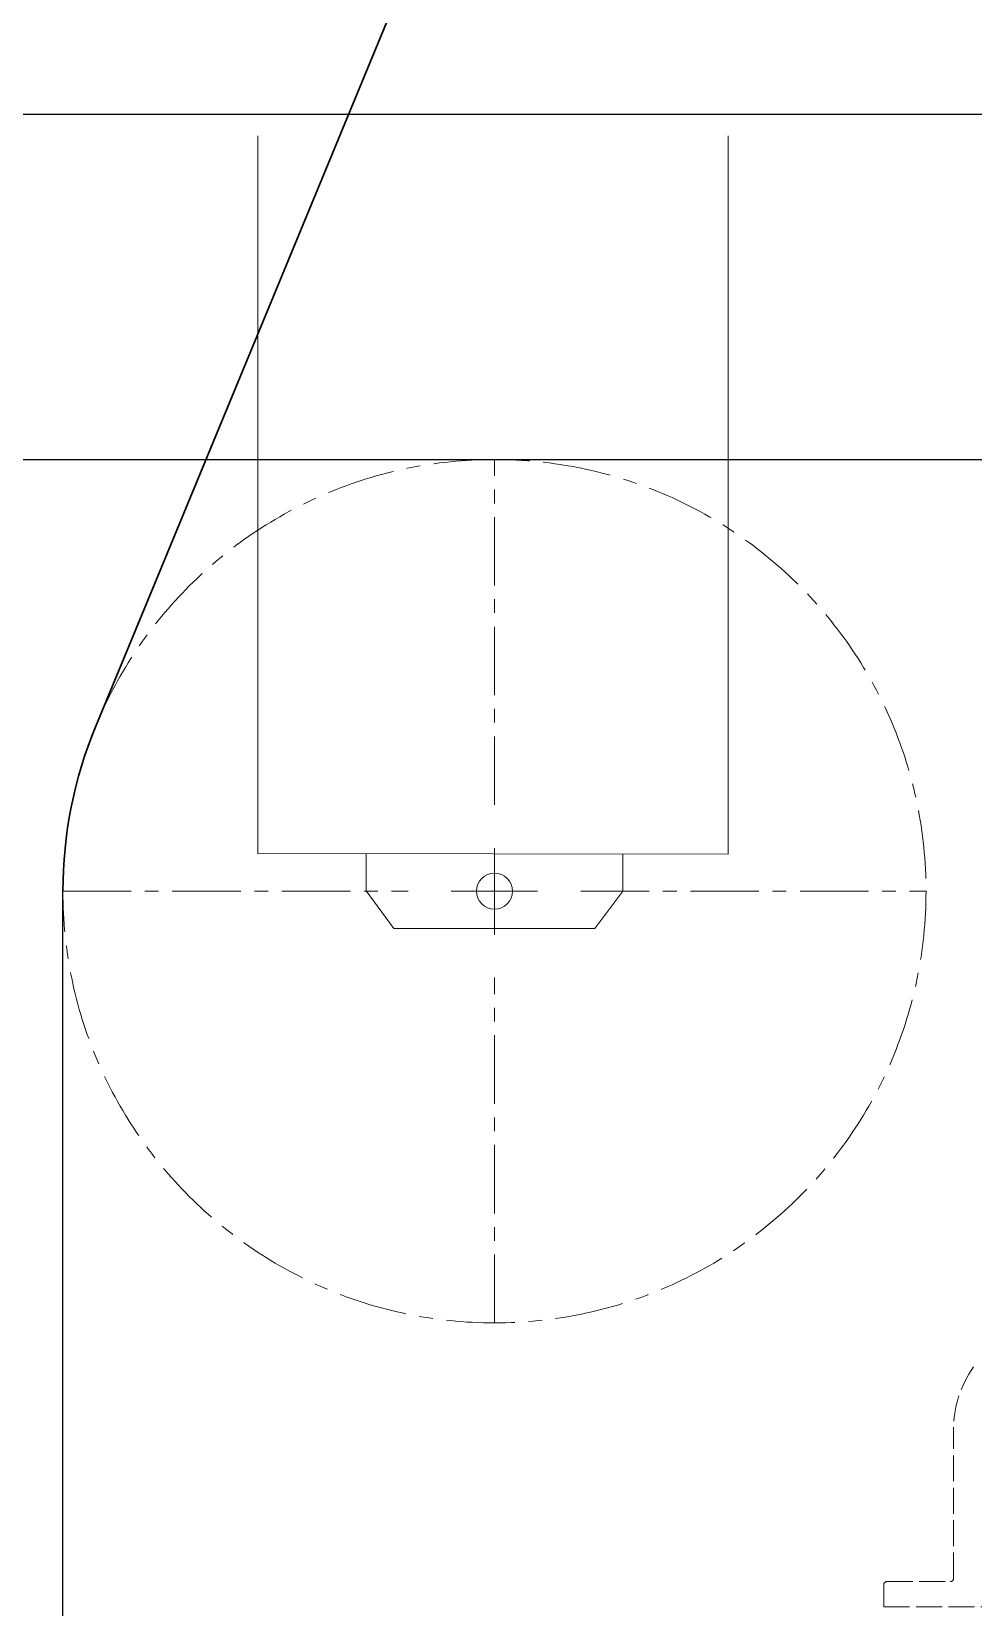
# Model space of a CAD drawing. Header units: millimetres. Extents: x -665 to 1025117, y -27997 to 4210.
# Drawn here: x 1761 to 2198, y -7995 to -7264 of the extents above; entities that cross this region are included whole.
import ezdxf

# ---------------------------------------------------------------- set-up
doc = ezdxf.new("R2010")
doc.units = ezdxf.units.MM
doc.linetypes.add('$1$CENTER', pattern=[50.8, 31.75, -6.35, 6.35, -6.35])
doc.linetypes.add('$2$ACAD_ISO02W100', pattern=[15, 12, -3])
for name, color, linetype, lineweight in [('$1$Car', 3, 'Continuous', 18), ('$1$CL', 2, '$1$CENTER', 0), ('$2$DL', 8, '$2$ACAD_ISO02W100', 0)]:
    doc.layers.add(name, color=color, linetype=linetype, lineweight=lineweight)
doc.layers.add('AA_Rope', color=7, linetype='Continuous')

# ---------------------------------------------------------------- blocks, each defined once
blk = doc.blocks.new('*U36')
at = {"layer": '$1$CL', "color": 0, "transparency": 16777216}
for p, q in [((0, 40), (0, 200.12)), ((-200.12, 0), (-40, 0)), ((40, 0), (200.12, 0)), ((0, -200.12), (0, -40))]:
    blk.add_line(p, q, dxfattribs=at)
at = {"layer": '$1$CL', "color": 0, "linetype": 'Continuous', "transparency": 16777216}
for p, q in [((0, -20), (0, 20)), ((-20, 0), (20, 0))]:
    blk.add_line(p, q, dxfattribs=at)

msp = doc.modelspace()

# ---------------------------------------------------------------- linework, layer by layer
at = {"layer": '$1$Car', "ltscale": 4}
for p, q in [((1865.969, -7312.674), (1865.969, -7645.221)), ((2083.956, -7645.464), (2083.956, -7312.674)), ((1865.969, -7645.221), (2083.956, -7645.464)), ((1916.174, -7662.574), (1916.203, -7645.277)), ((2035.076, -7662.707), (2035.085, -7645.41)), ((1916.174, -7662.574), (1929.03, -7679.9)), ((2035.076, -7662.707), (2022.182, -7680.004)), ((1975.606, -7680.004), (1929.03, -7679.9)), ((1975.606, -7680.004), (2022.182, -7680.004))]:
    msp.add_line(p, q, dxfattribs=at)
msp.add_circle((1975.625, -7662.674), 8.379, dxfattribs=at)
at = {"layer": '$1$CL', "color": 1, "linetype": 'Continuous', "lineweight": 30}
msp.add_line((2087.853, -6867.813), (1790.8, -7586.255), dxfattribs=at)
at = {"layer": '$1$CL'}
msp.add_circle((1975.625, -7662.674), 200, dxfattribs=at)
at = {"layer": '$1$CL', "color": 1, "linetype": 'Continuous', "lineweight": 30}
msp.add_arc((1975.625, -7662.674), 200, 157.536482, 180, dxfattribs=at)
at = {"layer": '$2$DL'}
for p, q in [((2188.325, -7981.086), (2188.325, -7912.348)), ((2156.036, -7994.248), (2156.036, -7984.011)), ((2157.499, -7982.548), (2186.862, -7982.548)), ((2156.036, -7994.248), (2470.214, -7994.248))]:
    msp.add_line(p, q, dxfattribs=at)
for centre, radius, start, end in [((2239.025, -7912.348), 50.7, 144.739927, 180), ((2186.862, -7981.086), 1.462, 270, 0)]:
    msp.add_arc(centre, radius, start, end, dxfattribs=at)
msp.add_ellipse((2157.499, -7984.011), major_axis=(-1.463, 0), ratio=0.9998477, start_param=4.712389, end_param=6.2831853, dxfattribs=at)
for points in [[(2188.325, -7911.231), (2188.327, -7911.174), (2188.329, -7911.116), (2188.337, -7911.059)], [(2188.335, -7911.058), (2188.34, -7911.023), (2188.343, -7910.987), (2188.344, -7910.951)], [(2188.341, -7911.059), (2188.338, -7911.058), (2188.336, -7911.058), (2188.336, -7911.058)]]:
    msp.add_open_spline(points, degree=3, dxfattribs=at)
for points, knots in [([(2188.325, -7911.231), (2188.325, -7911.232), (2188.325, -7911.232), (2188.325, -7911.237), (2188.325, -7911.245), (2188.325, -7911.257), (2188.325, -7911.269), (2188.325, -7911.285), (2188.325, -7911.312), (2188.325, -7911.352), (2188.325, -7911.385), (2188.325, -7911.402), (2188.325, -7911.403)], [0.689078904, 0.689078904, 0.689078904, 0.689078904, 0.689372749, 0.68986551, 0.691836554, 0.693807599, 0.695778643, 0.697749687, 0.701691776, 0.709575953, 0.71746013, 0.717987606, 0.717987606, 0.717987606, 0.717987606]), ([(2188.325, -7912.239), (2188.325, -7912.023), (2188.325, -7911.79), (2188.325, -7911.504), (2188.325, -7911.453), (2188.325, -7911.403)], [0, 0, 0, 0, 0.1189613, 0.1189613, 0.14428394, 0.14428394, 0.14428394, 0.14428394]), ([(2188.325, -7912.239), (2188.325, -7912.248), (2188.325, -7912.27), (2188.325, -7912.3), (2188.325, -7912.325), (2188.325, -7912.338), (2188.325, -7912.345), (2188.325, -7912.348)], [0.862488945, 0.862488945, 0.862488945, 0.862488945, 0.867259498, 0.875143676, 0.879085764, 0.881056809, 0.882752741, 0.882752741, 0.882752741, 0.882752741])]:
    msp.add_open_spline(points, degree=3, knots=knots, dxfattribs=at)
for points in [[(1493.061, -7462.674), (3600.995, -7462.674), (3600.995, -7302.674)], [(1493.061, -7302.674), (3600.995, -7302.674)]]:
    msp.add_lwpolyline(points)
at = {"layer": 'AA_Rope'}
msp.add_line((1775.625, -9047.121), (1775.625, -7662.674), dxfattribs=at)

# ---------------------------------------------------------------- block references
at = {"layer": '$1$CL'}
msp.add_blockref('*U36', (1975.625, -7662.674), dxfattribs=at)

doc.saveas('drawing.dxf')
